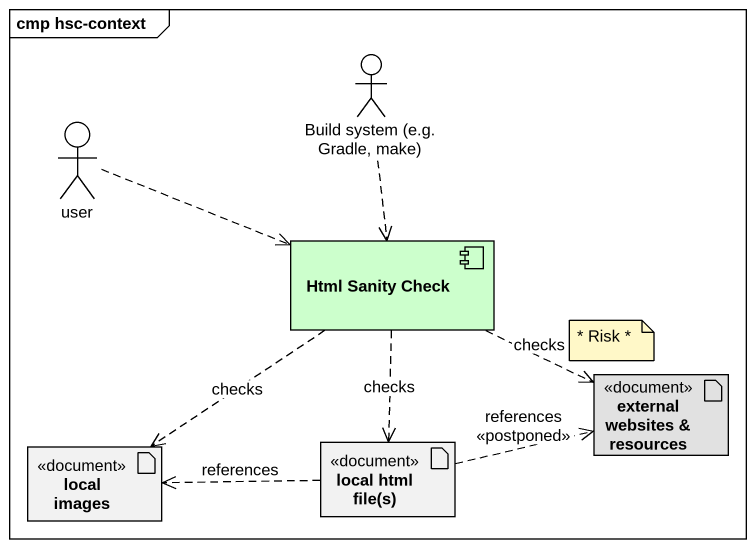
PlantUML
@startuml
mainframe cmp hsc-context
actor "Build system (e.g. Gradle, make)" as Build_system_e_g_Gradle_make
actor user
component "Html Sanity Check" as Html_Sanity_Check #CCFFCC
artifact "external websites & resources" as external_websites_resources <<document>> #E1E1E1
artifact "local images" as local_images <<document>>
artifact "local html file(s)" as local_html_file_s <<document>>
Build_system_e_g_Gradle_make ..> Html_Sanity_Check
user .right.> Html_Sanity_Check
Html_Sanity_Check .right.> external_websites_resources : checks
Html_Sanity_Check ..> local_images : checks
Html_Sanity_Check ..> local_html_file_s : checks
local_html_file_s .right.> external_websites_resources : references\n<<postponed>>
local_html_file_s .left.> local_images : references
note as N1
  * Risk *
end note
@enduml
